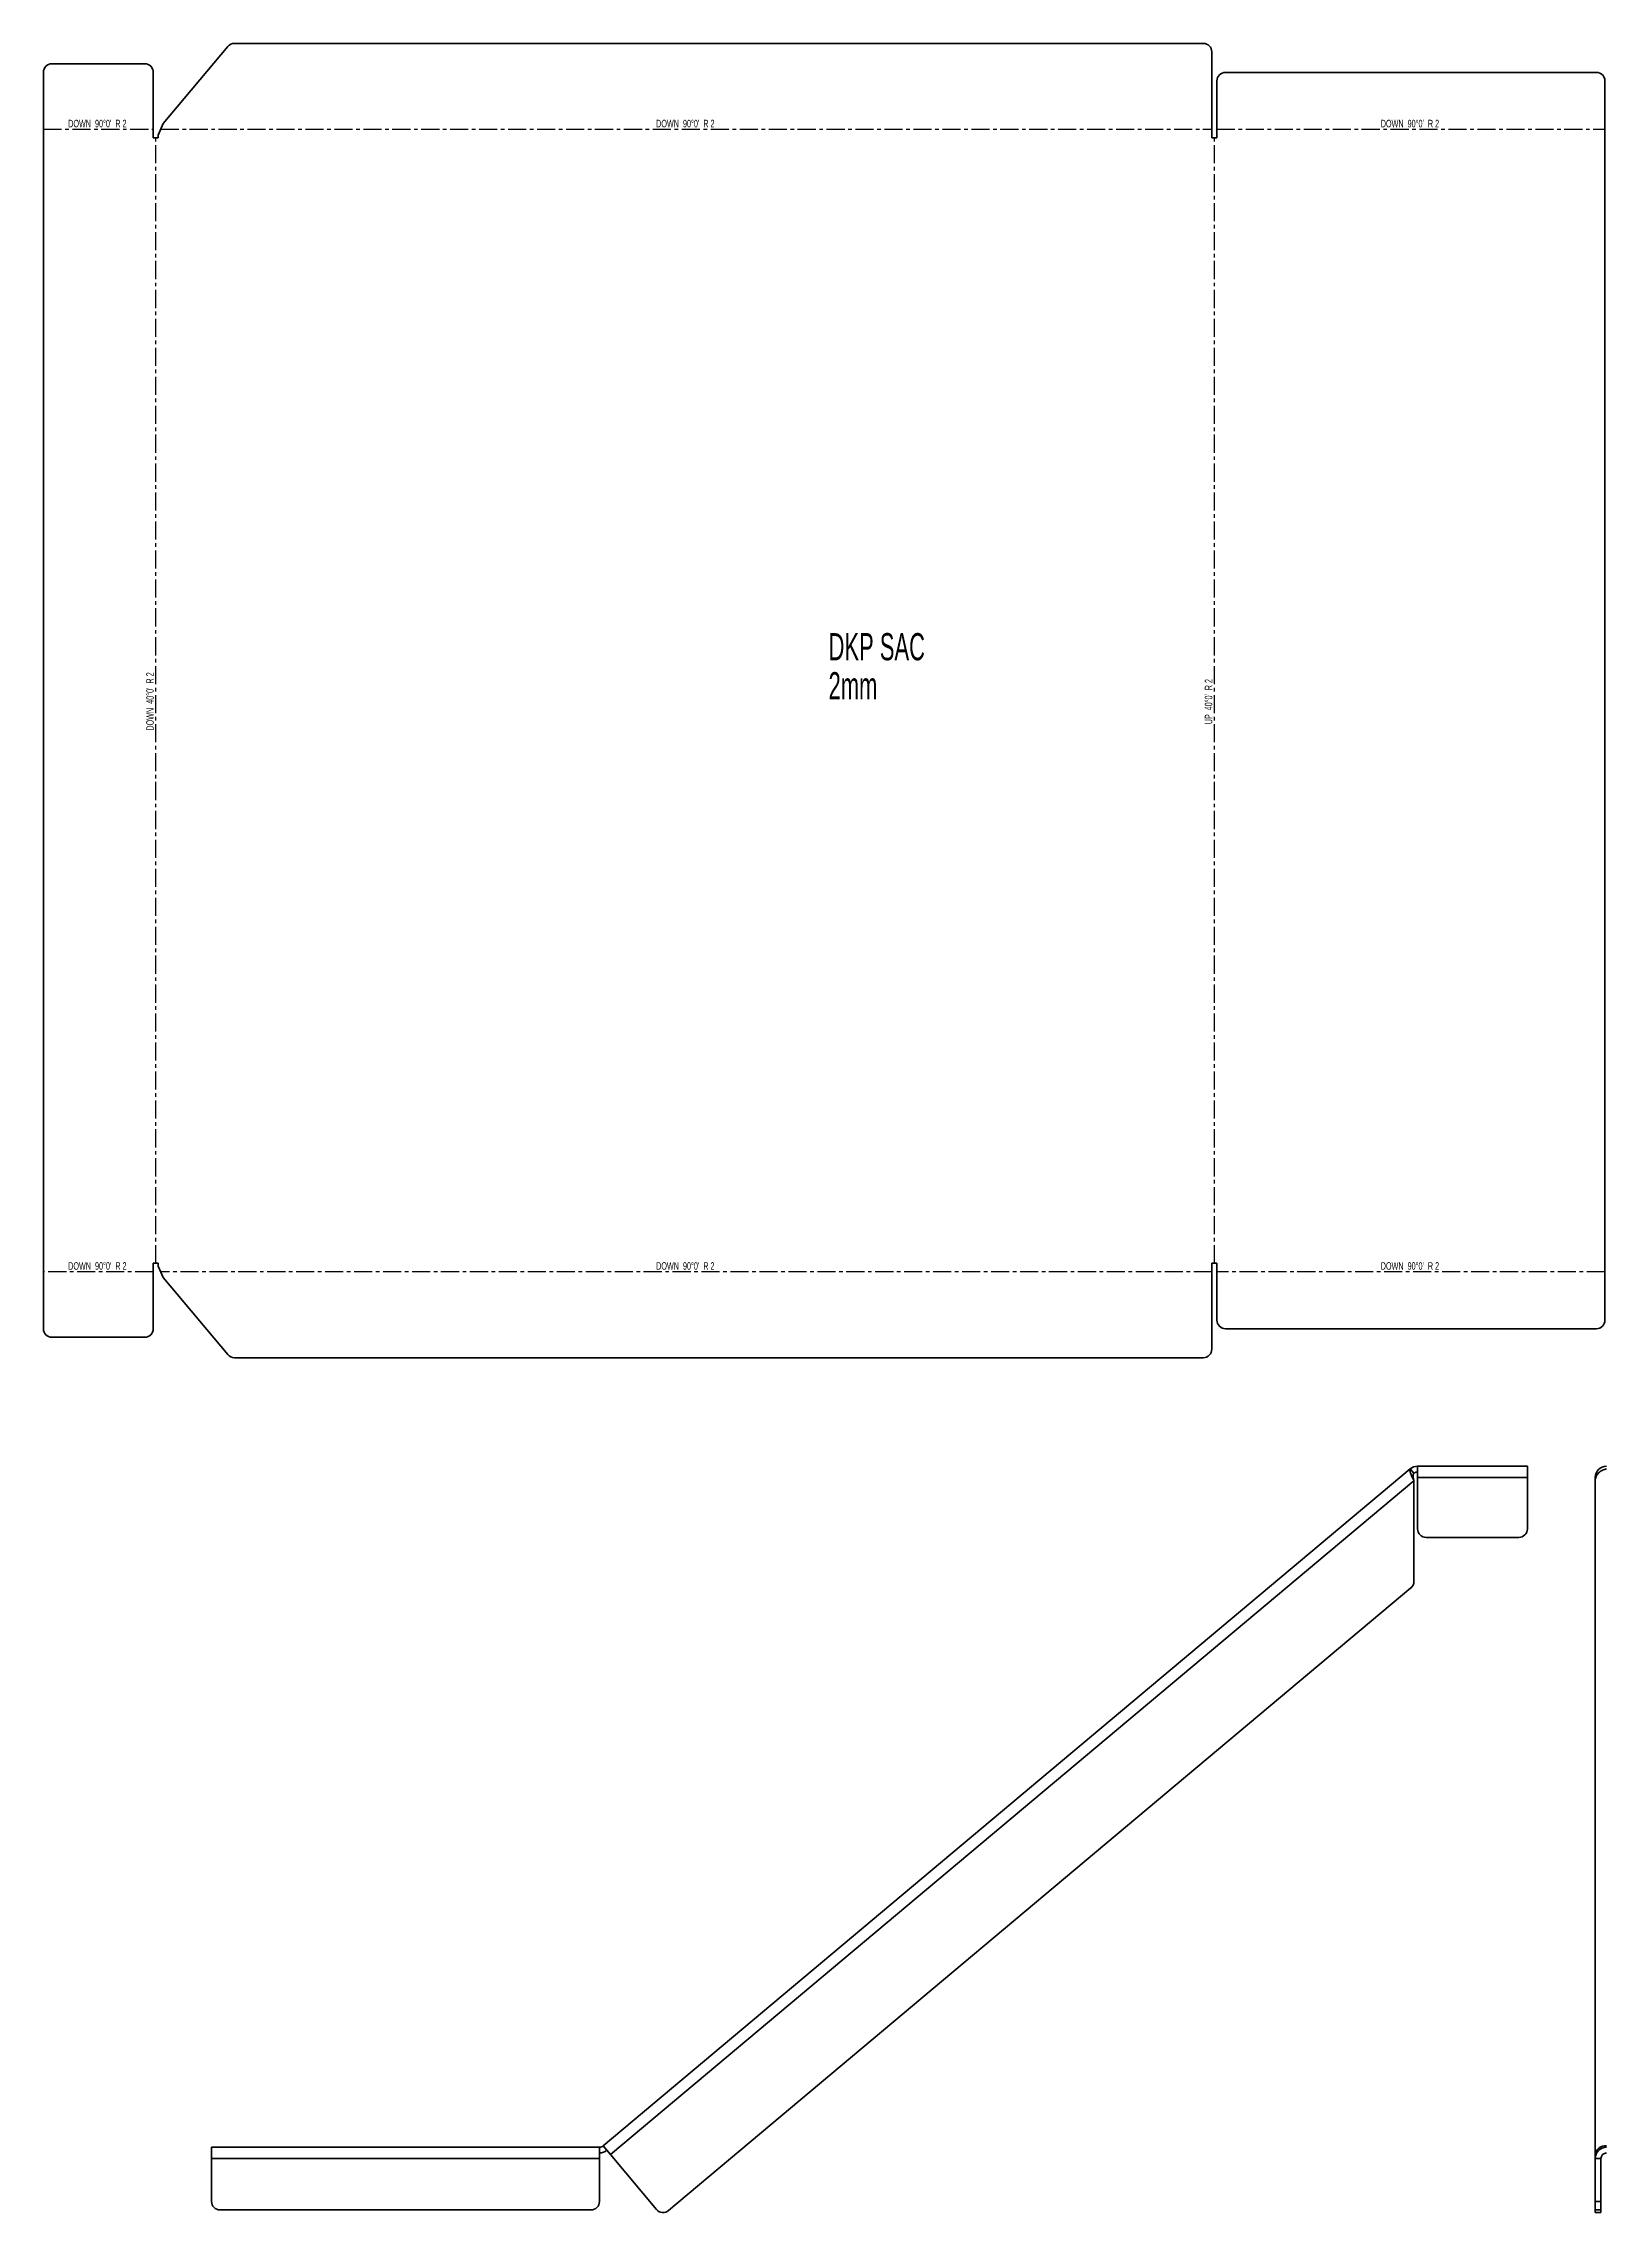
# Model space of a CAD drawing. Header units: millimetres. Extents: x -583 to 939, y -282 to 480.
# Drawn here: x -583 to -34, y -282 to 480 of the extents above; entities that cross this region are included whole.
import ezdxf

# ---------------------------------------------------------------- set-up
doc = ezdxf.new("R2010")
doc.units = ezdxf.units.MM
doc.linetypes.add('CENTER', pattern=[10.16, 6.35, -1.27, 1.27, -1.27])
doc.styles.add('SLDTEXTSTYLE0', font='TXT', dxfattribs={"width": 0.572187})
doc.styles.add('SLDTEXTSTYLE1', font='TXT', dxfattribs={"width": 0.5675})
doc.styles.add('SLDTEXTSTYLE2', font='TXT', dxfattribs={"width": 0.605})

msp = doc.modelspace()

# ---------------------------------------------------------------- linework, layer by layer
at = {"color": 7, "linetype": 'Continuous', "lineweight": 35}
for p, q in [((-579.83, 472.49), (-547.29, 472.49)), ((-518.09, 478.59), (-540.83, 451.49)), ((-175.8, 479.66), (-515.8, 479.66)), ((-172.8, 476.66), (-172.8, 446.49)), ((-582.83, 28.49), (-582.83, 469.49)), ((-544.29, 469.49), (-544.29, 446.49)), ((-171.02, 466.49), (-171.02, 446.49)), ((-37.86, 469.49), (-168.02, 469.49)), ((-34.86, 31.49), (-34.86, 466.49)), ((-540.83, 451.49), (-542.51, 447.49)), ((-542.51, 446.49), (-544.29, 446.49)), ((-542.51, 447.49), (-542.51, 446.49)), ((-171.02, 446.49), (-172.8, 446.49)), ((-544.29, 51.49), (-542.51, 51.49)), ((-544.29, 51.49), (-544.29, 28.49)), ((-542.51, 50.49), (-542.51, 51.49)), ((-542.51, 50.49), (-540.83, 46.49)), ((-540.83, 46.49), (-518.09, 19.39)), ((-172.8, 51.49), (-171.02, 51.49)), ((-172.8, 21.32), (-172.8, 51.49)), ((-171.02, 51.49), (-171.02, 31.49)), ((-547.29, 25.49), (-579.83, 25.49)), ((-168.02, 28.49), (-37.86, 28.49)), ((-515.8, 18.32), (-175.8, 18.32)), ((-386.39, -258.36), (-103.18, -20.71)), ((-101.89, -22.25), (-103.18, -20.71)), ((-100.61, -19.78), (-62.06, -19.78)), ((-100.61, -23.78), (-100.61, -19.78)), ((-62.06, -19.78), (-62.06, -23.78)), ((-101.89, -24.86), (-383.82, -261.42)), ((-101.89, -60.23), (-101.89, -24.86)), ((-100.61, -23.78), (-62.06, -23.78)), ((-100.61, -41.78), (-100.61, -23.78)), ((-62.06, -23.78), (-62.06, -41.78)), ((-38.06, -23.78), (-38.26, -23.78)), ((-38.26, -23.78), (-38.26, -24.86)), ((-38.26, -24.86), (-38.26, -261.42)), ((-65.06, -44.78), (-97.61, -44.78)), ((-363.42, -281.07), (-102.97, -62.52)), ((-523.84, -262.82), (-523.84, -258.82)), ((-523.84, -258.82), (-387.68, -258.82)), ((-387.68, -258.82), (-387.68, -262.82)), ((-383.82, -261.42), (-386.39, -258.36)), ((-523.84, -262.82), (-387.68, -262.82)), ((-523.84, -262.82), (-523.84, -277.82)), ((-387.68, -277.82), (-387.68, -262.82)), ((-383.82, -261.42), (-367.64, -280.7)), ((-38.01, -261.42), (-38.26, -261.42)), ((-38.26, -262.82), (-38.26, -261.42)), ((-36.26, -262.82), (-38.26, -262.82)), ((-38.26, -277.82), (-38.26, -262.82)), ((-36.26, -277.82), (-36.26, -262.82)), ((-520.84, -280.82), (-390.68, -280.82)), ((-38.26, -277.82), (-36.26, -277.82)), ((-38.26, -280.82), (-38.26, -277.82)), ((-36.26, -280.82), (-38.26, -280.82)), ((-38.26, -281.77), (-38.26, -280.82)), ((-36.26, -277.82), (-36.26, -280.82)), ((-36.26, -280.82), (-36.26, -281.77)), ((-38.26, -281.77), (-36.26, -281.77))]:
    msp.add_line(p, q, dxfattribs=at)
at = {"color": 7, "linetype": 'CENTER'}
for p, q in [((-582.83, 449.49), (-544.29, 449.49)), ((-541.67, 449.49), (-172.8, 449.49)), ((-171.02, 449.49), (-34.86, 449.49)), ((-543.4, 51.49), (-543.4, 446.49)), ((-171.91, 51.49), (-171.91, 446.49)), ((-544.29, 48.49), (-582.83, 48.49)), ((-172.8, 48.49), (-541.67, 48.49)), ((-34.86, 48.49), (-171.02, 48.49))]:
    msp.add_line(p, q, dxfattribs=at)
at = {"color": 7, "linetype": 'Continuous', "lineweight": 35}
for centre, radius, start, end in [((-579.83, 469.49), 3, 90, 180), ((-547.29, 469.49), 3, 0, 90), ((-515.8, 476.66), 3, 90, 140), ((-175.8, 476.66), 3, 0, 90), ((-168.02, 466.49), 3, 90, 180), ((-37.86, 466.49), 3, 0, 90), ((-168.02, 31.49), 3, 180, 270), ((-37.86, 31.49), 3, 270, 0), ((-579.83, 28.49), 3, 180, 270), ((-547.29, 28.49), 3, 270, 0), ((-515.8, 21.32), 3, 220, 270), ((-175.8, 21.32), 3, 270, 0), ((-100.61, -23.78), 4, 90, 130), ((-100.61, -23.78), 2, 90, 130), ((-34.26, -23.78), 4, 90, 180), ((-97.61, -41.78), 3, 180, 270), ((-65.06, -41.78), 3, 270, 0), ((-104.89, -60.23), 3, 310, 0), ((-387.68, -256.82), 2, 270, 310), ((-34.68, -261.96), 3.63, 83.45913, 171.44831), ((-34.26, -262.82), 4, 90, 180), ((-387.68, -256.82), 4, 270, 310), ((-34.26, -262.82), 2, 90, 180), ((-520.84, -277.82), 3, 180, 270), ((-390.68, -277.82), 3, 270, 0), ((-365.34, -278.77), 3, 220, 310)]:
    msp.add_arc(centre, radius, start, end, dxfattribs=at)
for points, knots in [([(-103.18, -20.71), (-103.23, -20.76), (-103.27, -20.82), (-103.31, -20.99), (-103.32, -21.09), (-103.29, -21.34), (-103.27, -21.48), (-103.19, -21.79), (-103.14, -21.96), (-103, -22.34), (-102.93, -22.53), (-102.76, -22.96), (-102.66, -23.18), (-102.46, -23.64), (-102.35, -23.88), (-102.13, -24.36), (-102.01, -24.61), (-101.89, -24.86)], [0, 0, 0, 0, 0.125, 0.125, 0.25, 0.25, 0.375, 0.375, 0.5, 0.5, 0.625, 0.625, 0.75, 0.75, 0.875, 0.875, 1, 1, 1, 1]), ([(-101.89, -22.25), (-102, -22.34), (-102.07, -22.46), (-102.14, -22.71), (-102.15, -22.81), (-102.17, -23.01), (-102.17, -23.12), (-102.15, -23.35), (-102.14, -23.47), (-102.11, -23.73), (-102.09, -23.86), (-102.04, -24.14), (-102.01, -24.28), (-101.96, -24.57), (-101.93, -24.71), (-101.89, -24.86)], [0, 0, 0, 0, 0.25, 0.25, 0.375, 0.375, 0.5, 0.5, 0.625, 0.625, 0.75, 0.75, 0.875, 0.875, 1, 1, 1, 1]), ([(-38.26, -24.86), (-38.26, -24.61), (-38.24, -24.37), (-38.14, -23.88), (-38.06, -23.65), (-37.86, -23.18), (-37.74, -22.96), (-37.45, -22.54), (-37.28, -22.34), (-36.91, -21.97), (-36.71, -21.79), (-36.27, -21.48), (-36.04, -21.34), (-35.56, -21.1), (-35.31, -20.99), (-34.79, -20.82), (-34.53, -20.76), (-34.26, -20.71)], [0, 0, 0, 0, 0.125, 0.125, 0.25, 0.25, 0.375, 0.375, 0.5, 0.5, 0.625, 0.625, 0.75, 0.75, 0.875, 0.875, 1, 1, 1, 1])]:
    msp.add_open_spline(points, degree=3, knots=knots, dxfattribs=at)

# ---------------------------------------------------------------- texts
at = {"color": 7, "linetype": 'Continuous', "lineweight": 0}
for s, insert, char_height, attachment_point, style in [("DOWN  90°0'  R 2", (-563.89, 452.84), 2.6458, 2, 'SLDTEXTSTYLE0'), ("DOWN  90°0'  R 2", (-357.57, 452.84), 2.6458, 2, 'SLDTEXTSTYLE0'), ("DOWN  90°0'  R 2", (-103.28, 452.84), 2.6458, 2, 'SLDTEXTSTYLE0'), ('DKP SAC', (-307.3, 272.65), 9.525, 1, 'SLDTEXTSTYLE2'), ('2mm', (-307.3, 258.95), 9.525, 1, 'SLDTEXTSTYLE2'), ("DOWN  90°0'  R 2", (-563.89, 51.84), 2.6458, 2, 'SLDTEXTSTYLE0'), ("DOWN  90°0'  R 2", (-357.57, 51.84), 2.6458, 2, 'SLDTEXTSTYLE0'), ("DOWN  90°0'  R 2", (-103.28, 51.84), 2.6458, 2, 'SLDTEXTSTYLE0')]:
    msp.add_mtext(s, dxfattribs=dict(at, insert=insert, char_height=char_height, attachment_point=attachment_point, style=style))
at = {"color": 7, "linetype": 'Continuous', "lineweight": 0, "char_height": 2.6458, "attachment_point": 2, "rotation": 90}
for s, insert, style in [("DOWN  40°0'  R 2", (-546.75, 248.66), 'SLDTEXTSTYLE0'), ("UP  40°0'  R 2", (-175.27, 248.61), 'SLDTEXTSTYLE1')]:
    msp.add_mtext(s, dxfattribs=dict(at, insert=insert, style=style))

doc.saveas('drawing.dxf')
